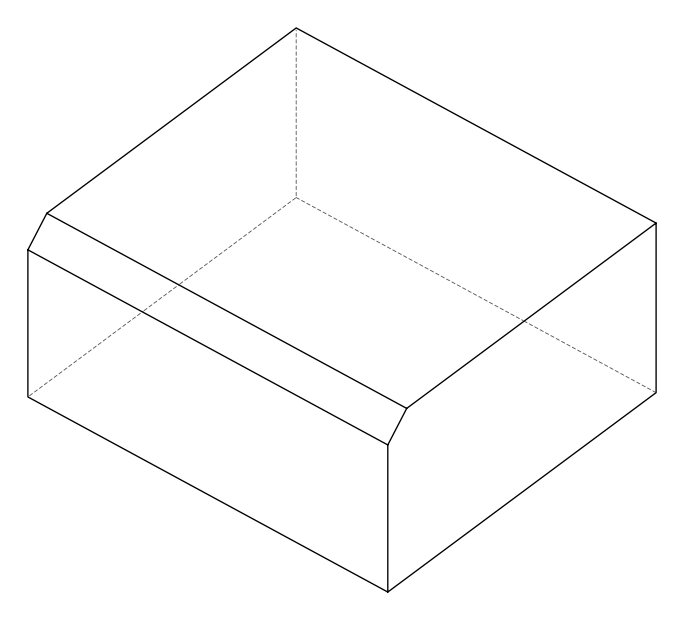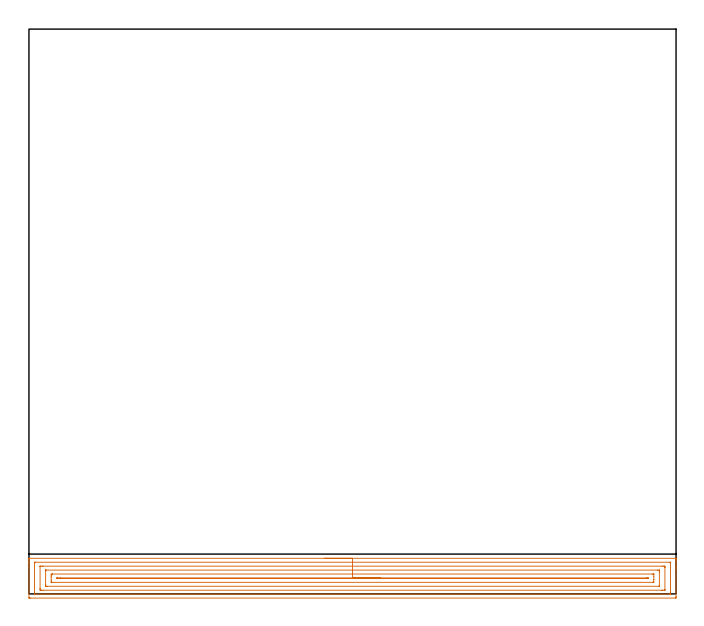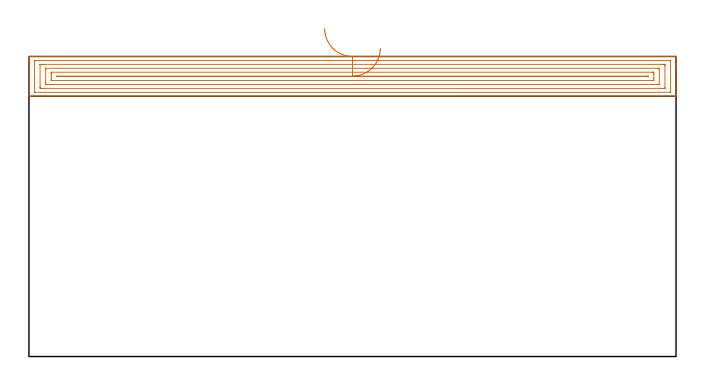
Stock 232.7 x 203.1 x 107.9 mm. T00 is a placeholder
(PLAN: 1 operations, 0 tool changes, 11.3 min)
(1 AREA_MILL | FG_CHAMFER_SURFACE | UGT0205_001 | 11.34 min | 23792 mm3)
(TOOL UGT0205_001 | Chamfer Mill 20 x 3 x 45 deg. | D20 FL50 Z2)
(OP 1 AREA_MILL)
G17 G21 G94 G90
T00 M6
G54
G17 G0 G90 X106.35 Y12.8 S1061 M3
G43 Z117.9 H0
G94 G1 X106.388 Z117.028 F250.
X106.502 Z116.163
X106.691 Z115.312
X106.953 Z114.48
X107.287 Z113.674
X107.69 Z112.9
X108.158 Z112.164
X108.69 Z111.472
X109.279 Z110.829
X109.922 Z110.24
X110.614 Z109.708
X111.35 Z109.24
X112.124 Z108.837
X112.93 Z108.503
X113.762 Z108.241
X114.614 Z108.052
X115.478 Z107.938
X116.35 Z107.9
X232.525
X232.691 Y12.797 Z107.888
X232.693 Y12.775 Z107.866
X232.7 Y12.401 Z107.5
Y12.101 Z107.201
Y11.406 Z106.501
Y10.173 Z105.27
Y9.635 Z104.729
Y9.018 Z104.114
Y-0.991 Z94.106
X232.698 Y-1.262 Z93.835
X232.69 Y-1.492 Z93.606
X232.459 Y-1.499 Z93.599
X0.622 Y-1.5 Z93.6
X0.238 Y-1.497 Z93.602
X0.01 Y-1.492 Z93.606
X0. Y-1.26 Z93.837
Y9.635 Z104.729
Y11.058 Z106.155
Y11.406 Z106.501
Y12.101 Z107.201
Y12.401 Z107.5
Y12.774 Z107.865
X0.001 Y12.804 Z107.894
X0.003 Y12.805 Z107.895
X0.175 Y12.8 Z107.9
X116.35
Y11.386 Z106.486
X230.513
X230.614 Y11.385 Z106.485
X230.664 Y11.382 Z106.482
X230.683 Y11.379 Z106.479
X230.69 Y11.37 Z106.47
X230.695 Y11.254 Z106.354
X230.699 Y11.001 Z106.101
Y0.375 Z95.475
X230.692 Y-0.032 Z95.068
X230.69 Y-0.08 Z95.02
X230.671 Y-0.082 Z95.018
X230.618 Y-0.084 Z95.016
X230.509 Y-0.085 Z95.015
X230.29 Y-0.086 Z95.014
X2.187
X2.086 Y-0.085 Z95.015
X2.036 Y-0.082 Z95.018
X2.017 Y-0.079 Z95.021
X2.01 Y-0.07 Z95.03
X2.005 Y0.046 Z95.146
X2.001 Y0.299 Z95.399
Y10.925 Z106.025
X2.008 Y11.332 Z106.432
X2.01 Y11.38 Z106.48
X2.029 Y11.382 Z106.482
X2.082 Y11.384 Z106.484
X2.191 Y11.385 Z106.485
X2.41 Y11.386 Z106.486
X116.35
Y9.972 Z105.072
X227.61 Y9.971 Z105.071
X228.165 Y9.97 Z105.07
X228.503 Y9.967 Z105.067
X228.615 Y9.964 Z105.064
X228.69 Y9.954 Z105.054
X228.694 Y9.83 Z104.93
X228.698 Y9.635 Z104.735
X228.7 Y9.44 Z104.54
X228.699 Y1.471 Z96.571
X228.696 Y1.405 Z96.505
X228.69 Y1.354 Z96.454
X228.686 Y1.335 Z96.435
X228.672 Y1.334 Z96.434
X228.503 Y1.331 Z96.431
X227.949 Y1.329 Z96.429
X227.61 Y1.328 Z96.428
X5.091 Y1.329 Z96.429
X4.535 Y1.33 Z96.43
X4.197 Y1.333 Z96.433
X4.085 Y1.335 Z96.435
X4.01 Y1.346 Z96.446
X4.006 Y1.47 Z96.57
X4.002 Y1.665 Z96.765
X4. Y1.86 Z96.96
X4.001 Y9.829 Z104.929
X4.004 Y9.895 Z104.995
X4.01 Y9.946 Z105.046
X4.014 Y9.965 Z105.065
X4.028 Y9.966 Z105.066
X4.197 Y9.969 Z105.069
X4.751 Y9.971 Z105.071
X5.091 Y9.972 Z105.072
X116.35
Y8.557 Z103.657
X226.016
X226.586 Y8.555 Z103.655
X226.646 Y8.553 Z103.653
X226.682 Y8.551 Z103.651
X226.69 Y8.513 Z103.613
X226.694 Y8.303 Z103.403
X226.7 Y7.88 Z102.98
X226.699 Y3.001 Z98.101
X226.697 Y2.784 Z97.884
X226.694 Y2.758 Z97.858
X226.69 Y2.75 Z97.85
X226.682 Y2.748 Z97.848
X226.622 Y2.744 Z97.844
X226.522 Y2.743 Z97.843
X6.684
X6.114 Y2.745 Z97.845
X6.054 Y2.747 Z97.847
X6.018 Y2.749 Z97.849
X6.01 Y2.786 Z97.886
X6.006 Y2.997 Z98.097
X6. Y3.42 Z98.52
X6.001 Y8.299 Z103.399
X6.003 Y8.516 Z103.616
X6.006 Y8.542 Z103.642
X6.01 Y8.55 Z103.65
X6.018 Y8.553 Z103.653
X6.078 Y8.556 Z103.656
X6.178 Y8.557 Z103.657
X116.35
Y7.143 Z102.243
X224.201
X224.534 Y7.142 Z102.242
X224.629 Y7.139 Z102.239
X224.682 Y7.136 Z102.236
X224.69 Y7.128 Z102.228
X224.695 Y7.072 Z102.172
X224.698 Y6.978 Z102.078
X224.7 Y6.319 Z101.419
Y5.207 Z100.307
X224.699 Y4.549 Z99.649
X224.695 Y4.322 Z99.422
X224.69 Y4.164 Z99.264
X224.368 Y4.159 Z99.259
X224.201 Y4.157 Z99.257
X8.499
X8.166 Y4.158 Z99.258
X8.071 Y4.161 Z99.261
X8.018 Y4.164 Z99.264
X8.01 Y4.172 Z99.272
X8.005 Y4.228 Z99.328
X8.002 Y4.322 Z99.422
X8. Y4.981 Z100.081
Y6.093 Z101.193
X8.001 Y6.751 Z101.851
X8.005 Y6.978 Z102.078
X8.01 Y7.136 Z102.236
X8.333 Y7.141 Z102.241
X8.499 Y7.143 Z102.243
X116.35
Y5.729 Z100.829
X222.088 Y5.728 Z100.828
X222.248 Y5.727 Z100.827
X222.622 Y5.722 Z100.822
X222.69 Y5.716 Z100.816
X222.696 Y5.648 Z100.748
X222.691 Y5.609 Z100.709
X222.684 Y5.578 Z100.678
X222.665 Y5.576 Z100.676
X222.559 Y5.574 Z100.674
X222.248 Y5.572 Z100.672
X221.88 Y5.571 Z100.671
X10.82 Y5.572 Z100.672
X10.452 Y5.574 Z100.674
X10.078 Y5.578 Z100.678
X10.01 Y5.584 Z100.684
X10.009 Y5.647 Z100.747
X10.021 Y5.722 Z100.822
X10.103 Y5.724 Z100.824
X10.293 Y5.727 Z100.827
X11.346 Y5.729 Z100.829
X116.35
X117.222 Z100.867
X118.086 Z100.981
X118.938 Z101.17
X119.77 Z101.432
X120.576 Z101.766
X121.35 Z102.169
X122.086 Z102.637
X122.778 Z103.168
X123.421 Z103.758
X124.01 Z104.401
X124.542 Z105.093
X125.01 Z105.829
X125.413 Z106.603
X125.747 Z107.409
X126.009 Z108.241
X126.198 Z109.092
X126.312 Z109.957
X126.35 Z110.829
G0 Z117.9
M5
M2
